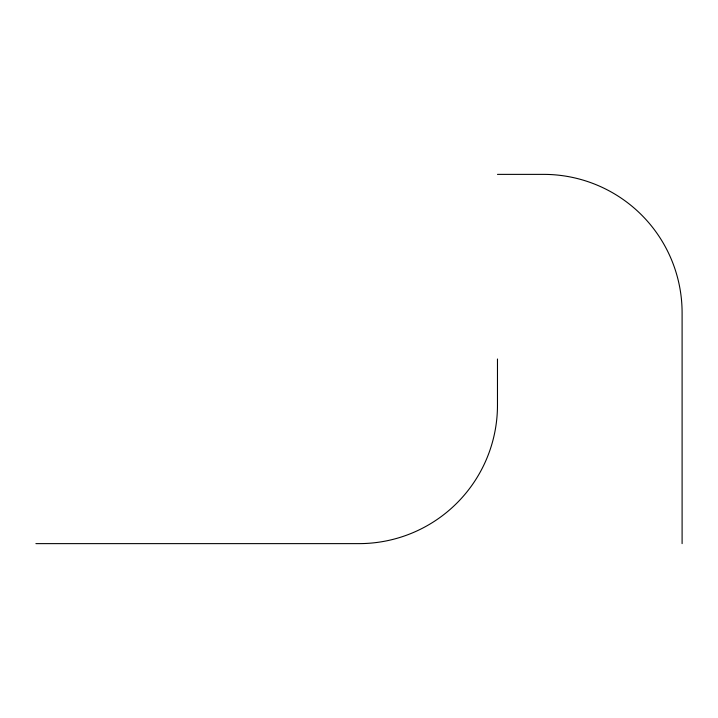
<?xml version="1.0" encoding="UTF-8"?>
<svg xmlns="http://www.w3.org/2000/svg" width="718" height="718" viewBox="0 0 718 718"><rect width="100%" height="100%" fill="white"/><g stroke="black" fill="none" stroke-linecap="round" stroke-linejoin="round"><path stroke-width="1.08" d="M497.475 174.375L543.625 174.375A138.475 138.475 0 0 1 682.1 312.842L682.1 543.625M35.9 543.625L359 543.625A138.475 138.475 0 0 0 497.475 405.158L497.475 359"/></g></svg>
